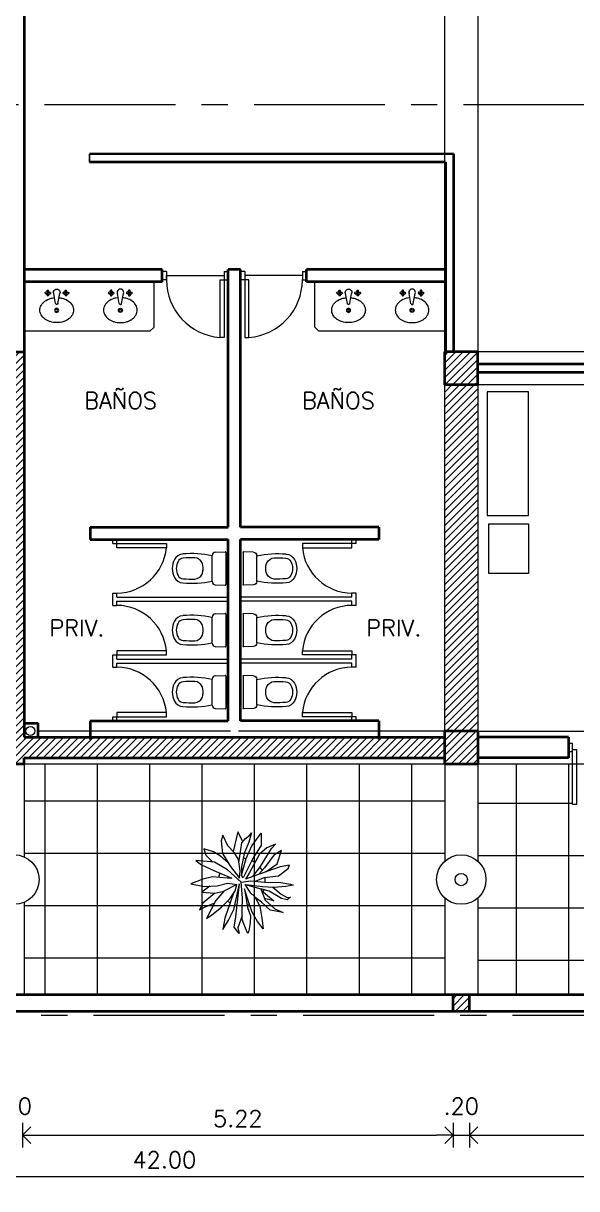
# Model space of a CAD drawing. Extents: x 952 to 1351, y -109 to 188.
# Drawn here: x 1051.94 to 1058.65, y 104.59 to 118.72 of the extents above; entities that cross this region are included whole.
import ezdxf

# ---------------------------------------------------------------- set-up
doc = ezdxf.new("R2010")
doc.units = 0
doc.header["$LTSCALE"] = 0.5
doc.linetypes.add('CENTER', pattern=[50.8, 31.75, -6.35, 6.35, -6.35])
doc.layers.get('0').update_dxf_attribs({"linetype": 'CONTINUOUS'})
doc.layers.get('Defpoints').update_dxf_attribs({"linetype": 'CONTINUOUS'})
for name, color, linetype, lineweight in [('Acotaciones', 9, 'CONTINUOUS', 9), ('Carpintería', 55, 'CONTINUOUS', 20), ('Detalles .05', 243, 'CONTINUOUS', 5), ('Detalles 01', 8, 'CONTINUOUS', 9), ('Equipamiento fijo', 31, 'CONTINUOUS', 13), ('Equipamiento movil', 33, 'CONTINUOUS', 9), ('Fundación', 42, 'CONTINUOUS', 20), ('Muros corte', 7, 'CONTINUOUS', 40), ('Pisos', 252, 'CONTINUOUS', 18), ('Punta 02', 11, 'CONTINUOUS', 20), ('Tratamiento pisos', 251, 'CONTINUOUS', 9), ('Vidrios', 147, 'CONTINUOUS', 13)]:
    doc.layers.add(name, color=color, linetype=linetype, lineweight=lineweight)
doc.layers.add('MUROS', color=7, linetype='CONTINUOUS')
doc.styles.add('Texto 2 mm', font='simplex.shx', dxfattribs={"height": 0.2})
doc.dimstyles.new('Primera línea', dxfattribs={"dimscale": 0, "dimtxt": 0.2, "dimasz": 0.2, "dimexe": 0.15, "dimexo": 0, "dimgap": 0.1, "dimtad": 1, "dimzin": 4, "dimdsep": 46, "dimtxsty": 'Texto 2 mm', "dimblk": 'OPEN90', "dimcen": 2.5, "dimclrd": 256, "dimclre": 256, "dimclrt": 256, "dimadec": 0, "dimazin": 0, "dimtfac": 1, "dimtmove": 2, "dimatfit": 3, "dimldrblk": 'OPEN90', "dimfxl": 1, "dimtolj": 1, "dimtzin": 0, "dimlwd": -1, "dimlwe": -1, "dimarcsym": 0})
doc.dimstyles.new('Segunda línea', dxfattribs={"dimscale": 0, "dimtxt": 0.2, "dimasz": 0.2, "dimexe": 0.15, "dimexo": 0.5, "dimgap": 0.1, "dimtad": 1, "dimzin": 4, "dimdsep": 46, "dimtxsty": 'Texto 2 mm', "dimblk": 'OPEN90', "dimcen": 2.5, "dimclrd": 256, "dimclre": 256, "dimclrt": 256, "dimadec": 0, "dimazin": 0, "dimtfac": 1, "dimtmove": 2, "dimatfit": 3, "dimldrblk": 'OPEN90', "dimfxl": 1, "dimtolj": 1, "dimtzin": 0, "dimlwd": -1, "dimlwe": -1, "dimarcsym": 0})
pattern_1 = [(45, (10.88055, -3.54249), (-0.0449012806, 0.0449012806), [])]

# ---------------------------------------------------------------- blocks, each defined once
blk = doc.blocks.new('inodoro')
at = {"layer": 'Equipamiento fijo'}
for p, q in [((-0.157, 0.165), (0.157, 0.165)), ((-0.197, 0.127), (-0.202, 0.008)), ((0.194, 0), (-0.194, 0)), ((0.197, 0.127), (0.202, 0.008))]:
    blk.add_line(p, q, dxfattribs=at)
for centre, radius, start, end in [((-0.051, 0.512), 0.125, 117.5857, 175.5072), ((-0.051, 0.512), 0.075, 117.5857, 175.5072), ((0, 0.415), 0.235, 90, 117.5857), ((0, 0.415), 0.185, 90, 117.5857), ((0, 0.415), 0.235, 62.4143, 90), ((0, 0.415), 0.185, 62.4143, 90), ((0.051, 0.512), 0.075, 4.4928, 62.4143), ((0.051, 0.512), 0.125, 4.4928, 62.4143), ((1.09, 0.422), 1.27, 175.4777, 191.6858), ((1.095, 0.422), 1.224, 175.5072, 182.1425), ((-1.095, 0.422), 1.224, 357.8575, 4.4928), ((-1.024, 0.418), 1.205, 347.8749, 4.9616), ((-0.028, 0.381), 0.101, 182.7072, 247.2321), ((-0.014, 0.396), 0.12, 243.7978, 262.0389), ((0.014, 0.396), 0.12, 277.9611, 296.2022), ((0.028, 0.381), 0.101, 292.7679, 357.2928), ((-0.157, 0.125), 0.04, 90, 177.3974), ((0, 0.483), 0.208, 261.594, 278.406), ((0.157, 0.125), 0.04, 2.6026, 90), ((-0.194, 0.008), 0.00803, 177.6578, 269.7397), ((0.195, 0.007), 0.00742, 265.6488, 0.2402), ((0.194, 0.008), 0.008, 355.889, 2.6026)]:
    blk.add_arc(centre, radius, start, end, dxfattribs=at)
blk = doc.blocks.new('_Open90')
at = {"color": 0, "linetype": 'ByBlock', "lineweight": -2}
for p, q in [((0, 0), (-1, 0)), ((-0.5, 0.5), (0, 0)), ((0, 0), (-0.5, -0.5))]:
    blk.add_line(p, q, dxfattribs=at)
blk = doc.blocks.new('*D203')
at = {"layer": 'Acotaciones', "transparency": 16777216}
for p, q in [((1057.349, 105.389), (1057.349, 105.089)), ((1062.749, 105.389), (1062.749, 105.089)), ((1057.549, 105.239), (1062.549, 105.239))]:
    blk.add_line(p, q, dxfattribs=at)
at = {"layer": 'Defpoints', "color": 0, "transparency": 16777216}
for p in [(1057.349, 105.389), (1062.749, 105.389), (1062.749, 105.239)]:
    blk.add_point(p, dxfattribs=at)
at = {"layer": 'Acotaciones', "transparency": 16777216, "xscale": 0.2, "yscale": 0.2, "zscale": 0.2, "rotation": 180}
blk.add_blockref('_Open90', (1057.349, 105.239), dxfattribs=at)
at = {"layer": 'Acotaciones', "transparency": 16777216, "xscale": 0.2, "yscale": 0.2, "zscale": 0.2}
blk.add_blockref('_Open90', (1062.749, 105.239), dxfattribs=at)
at = {"layer": 'Acotaciones', "transparency": 16777216, "insert": (1060.049, 105.439), "char_height": 0.2, "attachment_point": 5, "style": 'Texto 2 mm'}
blk.add_mtext('\\A1;5.40', dxfattribs=at)
blk = doc.blocks.new('*D207')
at = {"layer": 'Acotaciones', "transparency": 16777216}
for p, q in [((1032.649, 104.889), (1032.649, 104.589)), ((1074.649, 104.889), (1074.649, 104.589)), ((1032.849, 104.739), (1074.449, 104.739))]:
    blk.add_line(p, q, dxfattribs=at)
at = {"layer": 'Defpoints', "color": 0, "transparency": 16777216}
for p in [(1032.649, 105.389), (1074.649, 105.389), (1074.649, 104.739)]:
    blk.add_point(p, dxfattribs=at)
at = {"layer": 'Acotaciones', "transparency": 16777216, "xscale": 0.2, "yscale": 0.2, "zscale": 0.2, "rotation": 180}
blk.add_blockref('_Open90', (1032.649, 104.739), dxfattribs=at)
at = {"layer": 'Acotaciones', "transparency": 16777216, "xscale": 0.2, "yscale": 0.2, "zscale": 0.2}
blk.add_blockref('_Open90', (1074.649, 104.739), dxfattribs=at)
at = {"layer": 'Acotaciones', "transparency": 16777216, "insert": (1053.649, 104.939), "char_height": 0.2, "attachment_point": 5, "style": 'Texto 2 mm'}
blk.add_mtext('\\A1;42.00', dxfattribs=at)
blk = doc.blocks.new('Lavamanos')
at = {"layer": 'Equipamiento movil'}
for p, q in [((-0.114, -0.154), (-0.118, -0.133)), ((-0.105, -0.154), (-0.101, -0.133)), ((-0.015, -0.037), (-0.038, -0.156)), ((0.013, -0.037), (0.036, -0.156)), ((0.106, -0.154), (0.102, -0.133)), ((0.115, -0.154), (0.119, -0.133)), ((-0.118, -0.158), (-0.138, -0.154)), ((-0.118, -0.167), (-0.138, -0.171)), ((-0.114, -0.171), (-0.118, -0.192)), ((-0.105, -0.171), (-0.101, -0.192)), ((-0.101, -0.158), (-0.08, -0.154)), ((-0.101, -0.167), (-0.08, -0.171)), ((0.102, -0.158), (0.081, -0.154)), ((0.102, -0.167), (0.081, -0.171)), ((0.106, -0.171), (0.102, -0.192)), ((0.115, -0.171), (0.119, -0.192)), ((0.119, -0.158), (0.14, -0.154)), ((0.119, -0.167), (0.14, -0.171))]:
    blk.add_line(p, q, dxfattribs=at)
for centre, radius in [((-0.001, 0.048), 0.0249), ((-0.001, 0.048), 0.014), ((-0.109, -0.162), 0.00541), ((0.11, -0.162), 0.00541)]:
    blk.add_circle(centre, radius, dxfattribs=at)
for centre, radius, start, end in [((-0.047, 0.021), 0.164, 126.7285, 150.9639), ((-0.019, -0.016), 0.211, 107.1746, 126.7285), ((-0.001, -0.075), 0.272, 90, 107.1746), ((-0.001, -0.075), 0.272, 72.8254, 90), ((0.017, -0.016), 0.211, 53.2715, 72.8254), ((0.045, 0.021), 0.164, 29.0361, 53.2715), ((-0.09, 0.045), 0.115, 150.9639, 180), ((-0.09, 0.045), 0.115, 180, 209.0361), ((0.088, 0.045), 0.115, 0, 29.0361), ((0.088, 0.045), 0.115, 330.9639, 360), ((-0.047, 0.069), 0.164, 209.0361, 233.2715), ((-0.019, 0.106), 0.211, 233.2715, 252.8254), ((-0.109, -0.162), 0.0226, 108.6122, 162.265), ((-0.109, -0.136), 0.00882, 15.2781, 164.7219), ((-0.109, -0.162), 0.0226, 18.6122, 72.265), ((-0.001, 0.165), 0.272, 252.8254, 264.2829), ((-0.001, -0.035), 0.014, 352.3829, 187.2442), ((-0.001, 0.165), 0.272, 275.7171, 287.1746), ((0.017, 0.106), 0.211, 287.1746, 306.7285), ((0.11, -0.162), 0.0226, 107.735, 161.3878), ((0.111, -0.136), 0.00882, 15.2781, 164.7219), ((0.11, -0.162), 0.0226, 17.735, 71.3878), ((0.045, 0.069), 0.164, 306.7285, 330.9639), ((-0.136, -0.163), 0.00882, 105.2781, 254.7219), ((-0.109, -0.162), 0.0226, 198.6122, 252.265), ((-0.109, -0.162), 0.00976, 119.0054, 153.1041), ((-0.109, -0.162), 0.00976, 209.0054, 243.1041), ((-0.109, -0.189), 0.00882, 195.2781, 344.7219), ((-0.117, -0.163), 0.00254, 349.6493, 12.8593), ((-0.109, -0.155), 0.00254, 259.6493, 282.8593), ((-0.109, -0.17), 0.00254, 79.6493, 102.8593), ((-0.109, -0.162), 0.00976, 29.0054, 63.1041), ((-0.109, -0.162), 0.00976, 299.0054, 333.1041), ((-0.101, -0.162), 0.00254, 169.6493, 192.8593), ((-0.109, -0.162), 0.0226, 288.6122, 342.265), ((-0.083, -0.162), 0.00882, 285.2781, 74.7219), ((-0.001, -0.171), 0.0398, 158.1761, 21.8239), ((0.084, -0.162), 0.00882, 105.2781, 254.7219), ((0.11, -0.162), 0.0226, 197.735, 251.3878), ((0.11, -0.162), 0.00976, 116.8959, 150.9946), ((0.11, -0.162), 0.00976, 206.8959, 240.9946), ((0.11, -0.189), 0.00882, 195.2781, 344.7219), ((0.103, -0.162), 0.00254, 347.1407, 10.3507), ((0.111, -0.155), 0.00254, 257.1407, 280.3507), ((0.11, -0.17), 0.00254, 77.1407, 100.3507), ((0.11, -0.162), 0.00976, 26.8959, 60.9946), ((0.11, -0.162), 0.00976, 296.8959, 330.9946), ((0.118, -0.163), 0.00254, 167.1407, 190.3507), ((0.11, -0.162), 0.0226, 287.735, 341.3878), ((0.137, -0.163), 0.00882, 285.2781, 74.7219)]:
    blk.add_arc(centre, radius, start, end, dxfattribs=at)
blk = doc.blocks.new('Planta 1')
for p, q in [((-0.233, 0.595), (-0.254, 0.525)), ((-0.166, 0.461), (-0.233, 0.595)), ((-0.039, 0.64), (-0.099, 0.388)), ((0.024, 0.515), (-0.039, 0.64)), ((0.057, 0.553), (0.113, 0.595)), ((0.132, 0.627), (0.097, 0.506)), ((0.113, 0.595), (0.132, 0.627)), ((0.137, 0.461), (0.254, 0.622)), ((0.254, 0.622), (0.257, 0.466)), ((-0.254, 0.525), (-0.236, 0.364)), ((-0.084, 0.372), (-0.166, 0.461)), ((-0.027, 0.244), (0.009, 0.498)), ((0.009, 0.498), (0.057, 0.553)), ((0.097, 0.506), (0.041, 0.362)), ((0.063, 0.299), (0.137, 0.461)), ((0.257, 0.466), (0.156, 0.317)), ((0.438, 0.481), (0.326, 0.436)), ((0.387, 0.426), (0.438, 0.481)), ((-0.35, 0.384), (-0.47, 0.424)), ((-0.47, 0.424), (-0.446, 0.342)), ((-0.446, 0.342), (-0.358, 0.254)), ((-0.259, 0.329), (-0.35, 0.384)), ((-0.164, 0.246), (-0.259, 0.329)), ((-0.236, 0.364), (-0.134, 0.198)), ((-0.033, 0.287), (-0.084, 0.372)), ((0.041, 0.362), (0.004, 0.193)), ((0.004, 0.087), (0.063, 0.299)), ((0.156, 0.317), (0.026, 0.055)), ((0.233, 0.354), (0.164, 0.225)), ((0.326, 0.436), (0.233, 0.354)), ((0.246, 0.198), (0.326, 0.329)), ((0.416, 0.342), (0.297, 0.18)), ((0.326, 0.329), (0.387, 0.426)), ((0.512, 0.401), (0.416, 0.342)), ((0.456, 0.232), (0.512, 0.401)), ((-0.337, 0.252), (-0.574, 0.277)), ((-0.574, 0.277), (-0.502, 0.222)), ((-0.502, 0.222), (-0.345, 0.15)), ((-0.345, 0.15), (-0.116, 0.05)), ((-0.172, 0.158), (-0.337, 0.252)), ((0.002, 0.002), (-0.172, 0.158)), ((-0.134, 0.198), (-0.021, 0.051)), ((-0.012, 0.145), (-0.033, 0.287)), ((0.004, 0.193), (0.004, 0.087)), ((0.164, 0.225), (0.102, 0.113)), ((0.149, 0.072), (0.246, 0.198)), ((0.297, 0.18), (0.22, 0.096)), ((0.496, 0.195), (0.257, 0.111)), ((0.315, 0.131), (0.456, 0.232)), ((0.475, 0.081), (0.597, 0.173)), ((0.616, 0.217), (0.496, 0.195)), ((0.597, 0.173), (0.616, 0.217)), ((-0.483, 0.039), (-0.637, -0.021)), ((-0.361, 0.068), (-0.483, 0.039)), ((-0.177, 0.051), (-0.361, 0.068)), ((-0.116, 0.05), (-0.177, 0.051)), ((-0.021, 0.051), (-0.012, 0.145)), ((0.002, 0.002), (0.121, 0.019)), ((0.017, -0.2), (0.002, 0.002)), ((0.026, 0.055), (0.004, 0.087)), ((0.102, 0.113), (0.058, 0.039)), ((0.257, 0.111), (0.058, 0.039)), ((0.121, 0.019), (0.347, -0.006)), ((0.182, 0.012), (0.291, 0.061)), ((0.291, 0.061), (0.475, 0.081)), ((-0.637, -0.021), (-0.464, -0.053)), ((-0.394, -0.051), (-0.496, -0.128)), ((-0.496, -0.128), (-0.331, -0.138)), ((-0.331, -0.138), (-0.486, -0.267)), ((-0.464, -0.053), (-0.302, -0.048)), ((-0.331, -0.138), (-0.22, -0.115)), ((-0.22, -0.115), (-0.318, -0.232)), ((-0.302, -0.048), (-0.172, -0.011)), ((-0.053, -0.03), (-0.22, -0.115)), ((-0.172, -0.011), (-0.053, -0.03)), ((-0.097, -0.141), (-0.164, -0.334)), ((-0.142, -0.212), (-0.076, -0.108)), ((-0.092, -0.346), (-0.019, -0.022)), ((-0.076, -0.108), (-0.053, -0.03)), ((-0.068, -0.438), (-0.019, -0.022)), ((0.043, -0.084), (0.081, -0.319)), ((0.084, -0.22), (0.043, -0.084)), ((0.051, -0.031), (0.249, -0.086)), ((0.124, -0.138), (0.051, -0.031)), ((0.27, -0.061), (0.062, -0.034)), ((0.209, -0.215), (0.124, -0.138)), ((0.249, -0.086), (0.307, -0.227)), ((0.358, -0.113), (0.249, -0.086)), ((0.257, -0.103), (0.416, -0.237)), ((0.414, -0.066), (0.27, -0.061)), ((0.347, -0.006), (0.48, -0.001)), ((0.512, -0.207), (0.358, -0.113)), ((0.401, -0.065), (0.507, -0.153)), ((0.566, -0.056), (0.414, -0.066)), ((0.48, -0.001), (0.627, -0.023)), ((0.659, -0.036), (0.566, -0.056)), ((0.627, -0.023), (0.659, -0.036)), ((-0.486, -0.267), (-0.528, -0.349)), ((-0.462, -0.317), (-0.334, -0.262)), ((-0.318, -0.232), (-0.374, -0.336)), ((-0.246, -0.317), (-0.142, -0.212)), ((0.015, -0.354), (0.017, -0.2)), ((0.11, -0.294), (0.084, -0.22)), ((0.14, -0.379), (0.11, -0.294)), ((0.174, -0.184), (0.238, -0.304)), ((0.259, -0.254), (0.209, -0.215)), ((0.371, -0.356), (0.259, -0.254)), ((0.416, -0.237), (0.299, -0.208)), ((0.307, -0.227), (0.43, -0.336)), ((0.507, -0.153), (0.584, -0.195)), ((0.584, -0.222), (0.512, -0.207)), ((0.584, -0.195), (0.629, -0.192)), ((0.629, -0.192), (0.584, -0.222)), ((-0.528, -0.349), (-0.462, -0.317)), ((-0.374, -0.336), (-0.438, -0.461)), ((-0.438, -0.461), (-0.369, -0.416)), ((-0.369, -0.416), (-0.246, -0.317)), ((-0.164, -0.334), (-0.206, -0.458)), ((-0.161, -0.483), (-0.092, -0.346)), ((-0.086, -0.572), (-0.068, -0.438)), ((0.013, -0.425), (-0.041, -0.58)), ((0.012, -0.475), (0.015, -0.354)), ((0.081, -0.319), (0.121, -0.428)), ((0.121, -0.428), (0.116, -0.515)), ((0.209, -0.5), (0.14, -0.379)), ((0.238, -0.304), (0.265, -0.456)), ((0.536, -0.386), (0.371, -0.356)), ((0.43, -0.336), (0.536, -0.386)), ((-0.206, -0.458), (-0.233, -0.6)), ((-0.233, -0.6), (-0.161, -0.483)), ((-0.023, -0.649), (-0.086, -0.572)), ((-0.041, -0.58), (-0.023, -0.649)), ((0.057, -0.582), (0.012, -0.475)), ((0.084, -0.649), (0.057, -0.582)), ((0.116, -0.515), (0.1, -0.617)), ((0.281, -0.59), (0.209, -0.5)), ((0.265, -0.456), (0.281, -0.59)), ((0.1, -0.617), (0.084, -0.649))]:
    blk.add_line(p, q)
at = {"layer": 'Detalles .05'}
for start, end in [(79.6774, 86.207), (125.0386, 125.0807), (55.7777, 65.1238), (29.6412, 39.1255), (157.2574, 168.4231), (359.4429, 11.7162), (335.4998, 341.0401), (233.5733, 240.8096), (253.2847, 258.683), (283.2227, 289.1148), (309.5647, 313.1025)]:
    blk.add_arc((0.008, 0.001), 0.3, start, end, dxfattribs=at)
blk = doc.blocks.new('*D216')
at = {"layer": 'Acotaciones', "transparency": 16777216}
for p, q in [((1051.929, 105.389), (1051.929, 105.089)), ((1057.149, 105.389), (1057.149, 105.089)), ((1052.129, 105.239), (1056.949, 105.239))]:
    blk.add_line(p, q, dxfattribs=at)
at = {"layer": 'Defpoints', "color": 0, "transparency": 16777216}
for p in [(1051.929, 105.389), (1057.149, 105.389), (1057.149, 105.239)]:
    blk.add_point(p, dxfattribs=at)
at = {"layer": 'Acotaciones', "transparency": 16777216, "xscale": 0.2, "yscale": 0.2, "zscale": 0.2, "rotation": 180}
blk.add_blockref('_Open90', (1051.929, 105.239), dxfattribs=at)
at = {"layer": 'Acotaciones', "transparency": 16777216, "xscale": 0.2, "yscale": 0.2, "zscale": 0.2}
blk.add_blockref('_Open90', (1057.149, 105.239), dxfattribs=at)
at = {"layer": 'Acotaciones', "transparency": 16777216, "insert": (1054.539, 105.439), "char_height": 0.2, "attachment_point": 5, "style": 'Texto 2 mm'}
blk.add_mtext('\\A1;5.22', dxfattribs=at)

msp = doc.modelspace()

# ---------------------------------------------------------------- hatches: boundary and pattern name
at = {"layer": 'Detalles 01'}
h = msp.add_hatch(dxfattribs=at)
h.set_pattern_fill('ANSI31', color=256, scale=0.02, style=0)
h.set_pattern_definition([(45, (10.8031, -2.466086), (-0.0449012806, 0.0449012806), [])])
h.paths.add_polyline_path([(1051.949, 114.739), (1051.709, 114.739), (1051.709, 111.714), (1050.449, 111.714), (1050.449, 111.464), (1051.709, 111.464), (1051.709, 109.739), (1051.949, 109.739), (1051.949, 109.814), (1057.049, 109.814), (1057.049, 110.064), (1051.949, 110.064)])
h = msp.add_hatch(dxfattribs=at)
h.set_pattern_fill('ANSI31', color=256, scale=0.02, style=0)
h.set_pattern_definition(pattern_1)
h.paths.add_polyline_path([(1057.449, 114.339), (1057.449, 114.739), (1057.049, 114.739), (1057.049, 114.339)])
h = msp.add_hatch(dxfattribs=at)
h.set_pattern_fill('ANSI31', color=256, scale=0.02, style=0)
h.set_pattern_definition([(45, (-0.34945, -3.54249), (-0.0449012806, 0.0449012806), [])])
h.paths.add_polyline_path([(1057.449, 114.339), (1057.049, 114.339), (1057.049, 110.139), (1057.449, 110.139)])
h = msp.add_hatch(dxfattribs=at)
h.set_pattern_fill('ANSI31', color=256, scale=0.02, style=0)
h.set_pattern_definition(pattern_1)
h.paths.add_polyline_path([(1057.449, 110.139), (1057.049, 110.139), (1057.049, 109.739), (1057.449, 109.739)])
h = msp.add_hatch(dxfattribs=at)
h.set_pattern_fill('ANSI31', color=256, scale=0.02, style=0)
h.set_pattern_definition(pattern_1)
h.paths.add_polyline_path([(1057.149, 106.939), (1057.149, 106.739), (1057.349, 106.739), (1057.349, 106.939)])
at = {"layer": 'Tratamiento pisos'}
h = msp.add_hatch(dxfattribs=at)
h.set_pattern_fill('NET,_O', color=256, scale=0.2)
h.set_pattern_definition([(0, (10.8031, -2.4661), (1e-16, 0.635), []), (90, (10.8031, -2.4661), (-0.635, 2e-16), [])])
h.paths.add_polyline_path([(1057.049, 108.563), (1057.049, 109.739), (1051.949, 109.739), (1051.949, 108.614, -0.298217), (1052.129, 108.339, -0.298217), (1051.949, 108.064), (1051.949, 106.939), (1057.049, 106.939), (1057.049, 108.115, -0.213422), (1056.949, 108.339, -0.213422)])
h.paths.add_polyline_path([(1054.865, 108.108), (1054.839, 108.172, -0.05166), (1054.806, 108.123)], flags=16)
h = msp.add_hatch(dxfattribs=at)
h.set_pattern_fill('NET,_O', color=256, scale=0.2)
h.set_pattern_definition([(0, (10.8031, -5.669), (1e-16, 0.635), []), (90, (10.8031, -5.669), (-0.635, 2e-16), [])])
h.paths.add_polyline_path([(1057.549, 108.339, -0.213422), (1057.449, 108.115), (1057.449, 106.939), (1062.649, 106.939), (1062.649, 108.115, -0.213422), (1062.549, 108.339, -0.213422), (1062.649, 108.563), (1062.649, 109.739), (1059.237, 109.739, -0.315351), (1058.649, 109.252), (1058.599, 109.252), (1058.599, 109.739), (1057.449, 109.739), (1057.449, 108.563, -0.213422)])
h.paths.add_polyline_path([(1058.86, 108.838), (1059.26, 109.238), (1059.66, 108.838), (1059.46, 108.838), (1059.46, 108.438), (1059.06, 108.438), (1059.06, 108.838)], flags=16)

# ---------------------------------------------------------------- linework, layer by layer
at = {"layer": 'Acotaciones'}
msp.add_line((1057.149, 105.239), (1057.349, 105.239), dxfattribs=at)
at = {"layer": 'Carpintería'}
for p, q in [((1053.674, 115.714), (1053.624, 115.714)), ((1053.674, 115.714), (1053.674, 115.614)), ((1054.374, 115.714), (1054.374, 115.614)), ((1054.374, 115.714), (1054.424, 115.714)), ((1054.624, 115.714), (1054.574, 115.714)), ((1054.624, 115.714), (1054.624, 115.614)), ((1055.324, 115.714), (1055.324, 115.614)), ((1055.324, 115.714), (1055.374, 115.714)), ((1053.674, 115.614), (1053.624, 115.614)), ((1054.324, 114.914), (1054.324, 115.614)), ((1054.324, 115.614), (1054.374, 115.614)), ((1054.374, 115.614), (1054.424, 115.614)), ((1054.374, 115.614), (1054.374, 114.914)), ((1054.624, 115.614), (1054.574, 115.614)), ((1054.624, 115.614), (1054.624, 114.914)), ((1054.674, 115.614), (1054.624, 115.614)), ((1054.674, 114.914), (1054.674, 115.614)), ((1055.324, 115.614), (1055.374, 115.614)), ((1054.374, 114.914), (1054.324, 114.914)), ((1054.624, 114.914), (1054.674, 114.914)), ((1053.024, 112.414), (1053.024, 112.464)), ((1053.024, 112.414), (1053.074, 112.414)), ((1053.074, 112.414), (1053.074, 112.464)), ((1053.074, 112.414), (1053.674, 112.414)), ((1053.074, 112.364), (1053.074, 112.414)), ((1053.674, 112.414), (1053.674, 112.364)), ((1055.924, 112.414), (1055.324, 112.414)), ((1055.324, 112.414), (1055.324, 112.364)), ((1055.924, 112.414), (1055.924, 112.464)), ((1055.974, 112.414), (1055.924, 112.414)), ((1055.924, 112.364), (1055.924, 112.414)), ((1055.974, 112.414), (1055.974, 112.464)), ((1053.674, 112.364), (1053.074, 112.364)), ((1055.324, 112.364), (1055.924, 112.364)), ((1053.024, 111.814), (1053.074, 111.814)), ((1053.024, 111.664), (1053.024, 111.814)), ((1053.074, 111.764), (1053.074, 111.814)), ((1055.974, 111.814), (1055.924, 111.814)), ((1055.924, 111.764), (1055.924, 111.814)), ((1055.974, 111.664), (1055.974, 111.814)), ((1053.074, 111.764), (1054.424, 111.764)), ((1053.074, 111.714), (1054.424, 111.714)), ((1053.074, 111.664), (1053.074, 111.714)), ((1055.924, 111.764), (1054.574, 111.764)), ((1055.924, 111.714), (1054.574, 111.714)), ((1055.924, 111.664), (1055.924, 111.714)), ((1053.024, 111.664), (1053.074, 111.664)), ((1055.974, 111.664), (1055.924, 111.664)), ((1053.674, 111.114), (1053.074, 111.114)), ((1053.074, 111.114), (1053.074, 111.064)), ((1053.674, 111.064), (1053.674, 111.114)), ((1055.324, 111.064), (1055.324, 111.114)), ((1055.324, 111.114), (1055.924, 111.114)), ((1055.924, 111.114), (1055.924, 111.064)), ((1053.024, 111.064), (1053.074, 111.064)), ((1053.024, 110.914), (1053.024, 111.064)), ((1053.074, 111.014), (1053.074, 111.064)), ((1053.074, 111.064), (1053.674, 111.064)), ((1053.074, 111.014), (1054.424, 111.014)), ((1053.074, 110.964), (1054.424, 110.964)), ((1053.074, 110.914), (1053.074, 110.964)), ((1055.924, 111.014), (1054.574, 111.014)), ((1055.924, 110.964), (1054.574, 110.964)), ((1055.924, 111.064), (1055.324, 111.064)), ((1055.974, 111.064), (1055.924, 111.064)), ((1055.924, 111.014), (1055.924, 111.064)), ((1055.924, 110.914), (1055.924, 110.964)), ((1055.974, 110.914), (1055.974, 111.064)), ((1053.024, 110.914), (1053.074, 110.914)), ((1055.974, 110.914), (1055.924, 110.914)), ((1053.024, 110.264), (1053.024, 110.314)), ((1053.024, 110.314), (1053.074, 110.314)), ((1053.674, 110.364), (1053.074, 110.364)), ((1053.074, 110.364), (1053.074, 110.314)), ((1053.074, 110.264), (1053.074, 110.314)), ((1053.074, 110.314), (1053.674, 110.314)), ((1053.674, 110.314), (1053.674, 110.364)), ((1055.324, 110.314), (1055.324, 110.364)), ((1055.324, 110.364), (1055.924, 110.364)), ((1055.924, 110.314), (1055.324, 110.314)), ((1055.924, 110.364), (1055.924, 110.314)), ((1055.924, 110.264), (1055.924, 110.314)), ((1055.974, 110.314), (1055.924, 110.314)), ((1055.974, 110.264), (1055.974, 110.314)), ((1058.599, 109.989), (1058.549, 109.989)), ((1058.599, 109.889), (1058.599, 109.989)), ((1058.599, 109.889), (1058.549, 109.889)), ((1058.599, 109.252), (1058.599, 109.914)), ((1058.649, 109.914), (1058.599, 109.914)), ((1058.649, 109.252), (1058.649, 109.914)), ((1058.599, 109.252), (1058.649, 109.252))]:
    msp.add_line(p, q, dxfattribs=at)
at = {"layer": 'Detalles 01', "linetype": 'CENTER', "ltscale": 0.1}
for p, q in [((1047.116, 117.739), (1075.092, 117.739)), ((1074.699, 106.689), (1032.649, 106.689))]:
    msp.add_line(p, q, dxfattribs=at)
at = {"layer": 'Detalles 01'}
msp.add_circle((1052.024, 110.141), 0.055, dxfattribs=at)
for centre, radius, start, end in [((1054.377, 115.615), 0.703, 180.1171, 265.6407), ((1054.62, 115.615), 0.703, 274.3593, 359.8829), ((1053.072, 112.418), 0.604, 270.1629, 354.858), ((1055.925, 112.418), 0.604, 185.142, 269.8371), ((1053.072, 111.06), 0.604, 5.142, 89.8371), ((1055.925, 111.06), 0.604, 90.1629, 174.858), ((1053.072, 110.31), 0.604, 5.142, 89.8371), ((1055.925, 110.31), 0.604, 90.1629, 174.858)]:
    msp.add_arc(centre, radius, start, end, dxfattribs=at)
at = {"layer": 'Equipamiento fijo'}
for p, q in [((1053.524, 115.039), (1053.524, 115.589)), ((1055.474, 115.039), (1055.474, 115.589)), ((1053.474, 114.989), (1051.949, 114.989)), ((1053.524, 115.039), (1053.474, 114.989)), ((1055.524, 114.989), (1055.474, 115.039)), ((1057.049, 114.989), (1055.524, 114.989)), ((1058.064, 114.253), (1057.564, 114.253)), ((1057.564, 114.253), (1057.564, 112.753)), ((1058.064, 112.753), (1058.064, 114.253)), ((1057.564, 112.753), (1058.064, 112.753)), ((1057.584, 112.652), (1058.063, 112.652)), ((1057.584, 112.052), (1057.584, 112.652)), ((1058.063, 112.652), (1058.063, 112.052)), ((1058.063, 112.052), (1057.584, 112.052))]:
    msp.add_line(p, q, dxfattribs=at)
for centre in [(1051.829, 108.339), (1057.249, 108.339)]:
    msp.add_circle(centre, 0.3, dxfattribs=at)
at = {"layer": 'Fundación'}
msp.add_line((1053.674, 115.617), (1053.674, 115.664), dxfattribs=at)
at = {"layer": 'MUROS'}
msp.add_line((1052.74, 117.139), (1052.74, 117.039), dxfattribs=at)
at = {"layer": 'Muros corte'}
for p, q in [((1051.949, 124.041), (1051.949, 115.739)), ((1057.156, 117.14), (1052.74, 117.139)), ((1057.156, 117.14), (1057.156, 114.739)), ((1057.058, 117.039), (1052.74, 117.039)), ((1057.058, 117.039), (1057.058, 114.739)), ((1053.624, 115.739), (1051.949, 115.739)), ((1051.949, 115.739), (1051.949, 110.064)), ((1053.624, 115.589), (1053.624, 115.739)), ((1054.574, 115.739), (1054.424, 115.739)), ((1054.424, 112.614), (1054.424, 115.739)), ((1054.574, 112.614), (1054.574, 115.739)), ((1057.049, 115.739), (1055.374, 115.739)), ((1055.374, 115.589), (1055.374, 115.739)), ((1053.624, 115.589), (1051.949, 115.589)), ((1057.049, 115.589), (1055.374, 115.589)), ((1050.549, 114.739), (1051.949, 114.739)), ((1057.449, 114.739), (1057.049, 114.739)), ((1057.049, 114.339), (1057.049, 114.739)), ((1057.449, 114.339), (1057.449, 114.739)), ((1062.649, 114.589), (1057.444, 114.589)), ((1062.649, 114.489), (1057.444, 114.489)), ((1057.449, 114.339), (1057.049, 114.339)), ((1052.749, 112.614), (1054.424, 112.614)), ((1052.749, 112.614), (1052.749, 112.464)), ((1056.249, 112.614), (1054.574, 112.614)), ((1056.249, 112.614), (1056.249, 112.464)), ((1052.749, 112.464), (1054.424, 112.464)), ((1054.424, 110.264), (1054.424, 112.464)), ((1056.249, 112.464), (1054.574, 112.464)), ((1054.574, 110.264), (1054.574, 112.464)), ((1052.749, 110.264), (1054.424, 110.264)), ((1052.749, 110.264), (1052.749, 110.039)), ((1056.249, 110.264), (1054.574, 110.264)), ((1056.249, 110.264), (1056.249, 110.039)), ((1051.949, 110.234), (1052.119, 110.234)), ((1052.119, 110.064), (1052.119, 110.234)), ((1057.449, 110.139), (1057.049, 110.139)), ((1057.049, 109.739), (1057.049, 110.139)), ((1057.449, 110.139), (1057.449, 109.739)), ((1051.949, 110.064), (1057.049, 110.064)), ((1058.549, 110.064), (1057.449, 110.064)), ((1058.549, 110.064), (1058.549, 109.814)), ((1051.949, 109.739), (1051.709, 109.739)), ((1051.949, 109.739), (1051.949, 109.814)), ((1051.949, 109.814), (1057.049, 109.814)), ((1057.449, 109.739), (1057.049, 109.739)), ((1058.549, 109.814), (1057.449, 109.814)), ((1074.649, 106.939), (1032.649, 106.939)), ((1057.149, 106.739), (1057.149, 106.939)), ((1057.349, 106.739), (1057.349, 106.939)), ((1074.649, 106.739), (1032.649, 106.739))]:
    msp.add_line(p, q, dxfattribs=at)
at = {"layer": 'Pisos'}
for p, q in [((1057.049, 109.739), (1051.949, 109.739)), ((1062.649, 109.739), (1057.449, 109.739))]:
    msp.add_line(p, q, dxfattribs=at)
at = {"layer": 'Punta 02'}
msp.add_circle((1057.249, 108.339), 0.075, dxfattribs=at)
at = {"layer": 'Tratamiento pisos'}
for p, q in [((1057.049, 110.139), (1057.049, 125.339)), ((1057.449, 120.739), (1057.449, 114.739)), ((1053.674, 115.664), (1054.374, 115.664)), ((1055.324, 115.664), (1054.624, 115.664)), ((1062.649, 114.739), (1057.449, 114.739)), ((1062.649, 114.739), (1057.449, 114.739)), ((1062.649, 114.339), (1057.449, 114.339)), ((1057.449, 114.339), (1057.449, 110.139)), ((1054.449, 110.139), (1052.119, 110.139)), ((1054.624, 110.139), (1054.549, 110.139)), ((1057.049, 110.139), (1054.624, 110.139)), ((1057.449, 110.139), (1062.479, 110.139)), ((1051.949, 109.739), (1051.949, 108.614)), ((1057.049, 109.739), (1057.049, 108.563)), ((1057.449, 109.739), (1057.449, 108.563)), ((1051.949, 108.064), (1051.949, 106.939)), ((1057.049, 108.115), (1057.049, 106.939)), ((1057.449, 108.115), (1057.449, 106.939))]:
    msp.add_line(p, q, dxfattribs=at)
at = {"layer": 'Vidrios', "color": 0}
msp.add_line((1057.049, 115.739), (1057.049, 114.339), dxfattribs=at)
at = {"layer": 'Vidrios'}
msp.add_line((1056.958, 115.36), (1056.958, 115.36), dxfattribs=at)
msp.add_point((1057.449, 114.739), dxfattribs=at)
msp.add_point((1057.449, 114.739), dxfattribs=at)

# ---------------------------------------------------------------- block references
at = {"layer": 'Detalles .05', "rotation": 90.00000000000375}
for p in [(1054.394, 112.112), (1054.394, 111.364), (1054.394, 110.612)]:
    msp.add_blockref('inodoro', p, dxfattribs=at)
at = {"layer": 'Detalles .05', "xscale": -1, "rotation": 270}
for p in [(1054.604, 112.112), (1054.604, 111.364), (1054.604, 110.612)]:
    msp.add_blockref('inodoro', p, dxfattribs=at)
at = {"layer": 'Detalles .05', "xscale": 0.9563266944000003, "yscale": 0.9563266944000003, "zscale": 0.9563266944000003}
msp.add_blockref('Planta 1', (1054.579, 108.307), dxfattribs=at)
at = {"layer": 'Equipamiento movil', "xscale": -1, "rotation": 180}
for p in [(1052.345, 115.291), (1055.883, 115.291)]:
    msp.add_blockref('Lavamanos', p, dxfattribs=at)
at = {"layer": 'Equipamiento movil'}
for p, rotation in [((1053.115, 115.291), 180.0000000000435), ((1056.652, 115.291), 180)]:
    msp.add_blockref('Lavamanos', p, dxfattribs=dict(at, rotation=rotation))

# ---------------------------------------------------------------- texts
at = {"layer": 'Acotaciones', "char_height": 0.2, "attachment_point": 5, "style": 'Texto 2 mm'}
for insert in [(1051.829, 105.59), (1057.249, 105.59)]:
    msp.add_mtext('\\A1;.20', dxfattribs=dict(at, insert=insert))
at = {"layer": 'Punta 02', "char_height": 0.2, "attachment_point": 7, "style": 'Texto 2 mm'}
for s, insert, width in [('BAÑOS', (1052.677, 114.049), 1.0557), ('BAÑOS', (1055.318, 114.049), 1.0557), ('PRIV.', (1052.255, 111.291), 0.74847), ('PRIV.', (1056.097, 111.291), 0.74847)]:
    msp.add_mtext(s, dxfattribs=dict(at, insert=insert, width=width))

# ---------------------------------------------------------------- dimensions: what is measured, and where the dimension line sits
at = {"layer": 'Acotaciones'}
for base, p1, p2, dimstyle, picture, middle in [((1057.149, 105.239), (1051.929, 105.389), (1057.149, 105.389), 'Primera línea', '*D216', (1054.539, 105.439)), ((1062.749, 105.239), (1057.349, 105.389), (1062.749, 105.389), 'Primera línea', '*D203', (1060.049, 105.439)), ((1074.649, 104.739), (1032.649, 105.389), (1074.649, 105.389), 'Segunda línea', '*D207', (1053.649, 104.939))]:
    dim = msp.add_linear_dim(base=base, p1=p1, p2=p2, dimstyle=dimstyle, override={"dimscale": 1}, dxfattribs=at)
    dim.commit()
    dim.dimension.update_dxf_attribs({"geometry": picture, "text_midpoint": middle})

doc.saveas('drawing.dxf')
